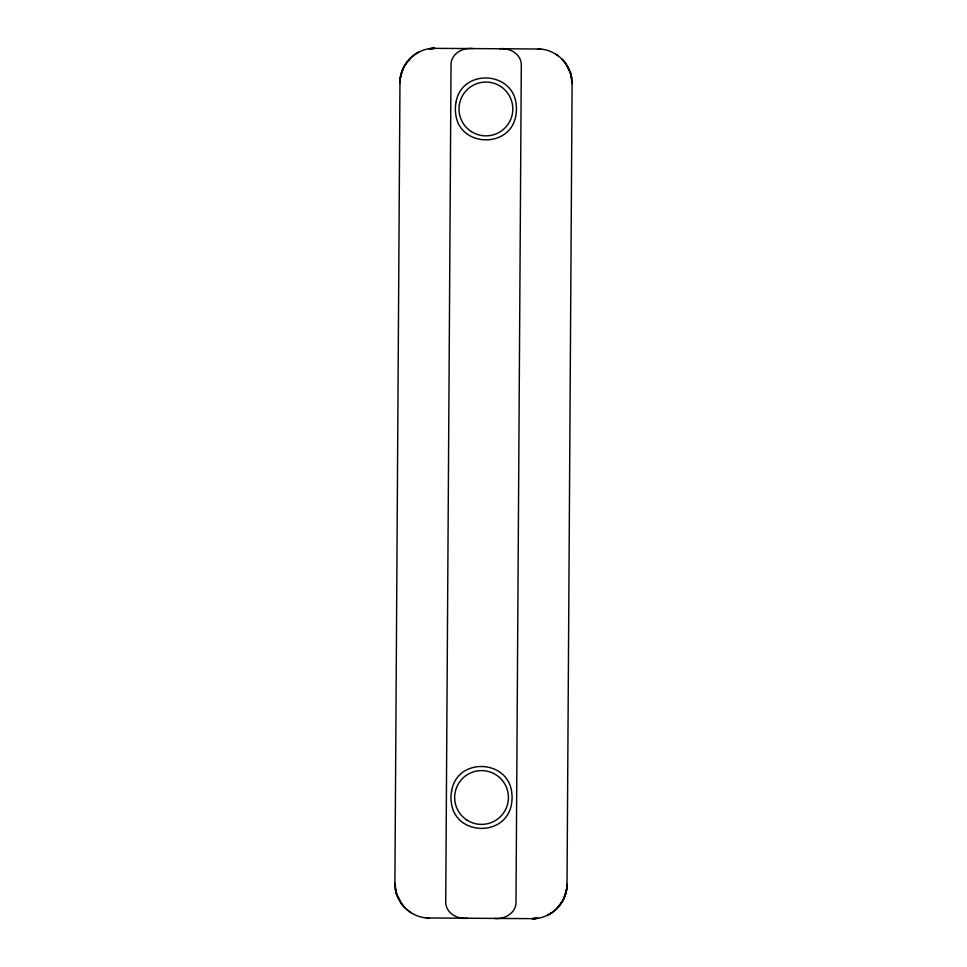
<?xml version="1.0" encoding="UTF-8"?>
<svg xmlns="http://www.w3.org/2000/svg" width="967" height="967" viewBox="0 0 967 967"><rect width="100%" height="100%" fill="white"/><g stroke="black" fill="none" stroke-linecap="round" stroke-linejoin="round"><path stroke-width="1.45" d="M394.899 883.342L399.975 82.558C399.625 64.124 416.281 47.854 434.618 48.35L537.894 49.003C556.267 48.701 572.621 65.248 572.101 83.658L567.025 884.442C567.375 902.876 550.719 919.146 532.382 918.65L429.106 917.985C410.733 918.299 394.379 901.752 394.899 883.342L396.567 893.979L395.285 888.733M410.213 58.274L403.819 66.953L400.543 77.203C402.103 66.445 409.319 56.896 418.965 52M556.787 908.714L563.181 900.047L566.457 889.797C564.873 900.543 557.681 910.116 548.035 914.987L552.604 912.244M434.618 48.35L429.239 48.773L434.618 48.35L431.512 48.471M532.382 918.65L537.773 918.239L532.382 918.65L535.488 918.529M472.875 48.604C462.407 47.153 450.368 54.212 451.033 65.683L445.739 900.893C444.929 912.364 456.859 919.629 467.363 918.239M494.137 918.408C504.617 919.859 516.656 912.824 516.003 901.341L521.298 66.131C522.095 54.66 510.165 47.383 499.649 48.773M426.024 917.84L429.106 917.997M537.894 49.003L540.988 49.172M555.517 53.983L558.092 55.711M411.483 913.017L406.575 909.415M571.715 78.267L570.433 73.021L572.101 83.645M400.423 77.179L399.975 82.558L400.423 77.179M567.025 884.442L566.565 889.821L567.025 884.442M456.025 102.297L455.59 104.859A26.339 21.298 -89.6 0 0 455.542 112.643C458.261 148.483 512.957 149.196 516.185 113.006A26.339 21.322 -89.7 0 0 516.233 105.246C513.767 70.809 461.743 68.053 456.025 102.297M451.662 790.837L451.226 793.399A26.339 21.298 -89.6 0 0 451.19 801.184C453.886 837.023 508.594 837.736 511.821 801.546A26.339 21.322 -89.7 0 0 511.869 793.786C509.44 759.337 457.282 756.617 451.662 790.837M564.559 61.924L562.093 59.338L565.659 63.375L564.559 61.924M404.919 907.675L401.341 903.625L404.919 907.675M567.859 66.856L565.574 63.435L570.482 72.996L567.859 66.856M401.438 903.565L396.506 893.991L401.438 903.565M466.976 820.101A26.895 26.895 0 0 0 508.412 798.802A26.895 26.895 0 0 0 469.249 773.576A26.895 26.895 0 0 0 466.976 820.101M471.34 131.572A26.895 26.895 0 0 0 512.776 110.274A26.895 26.895 0 0 0 473.612 85.036A26.895 26.895 0 0 0 471.34 131.572"/></g></svg>
